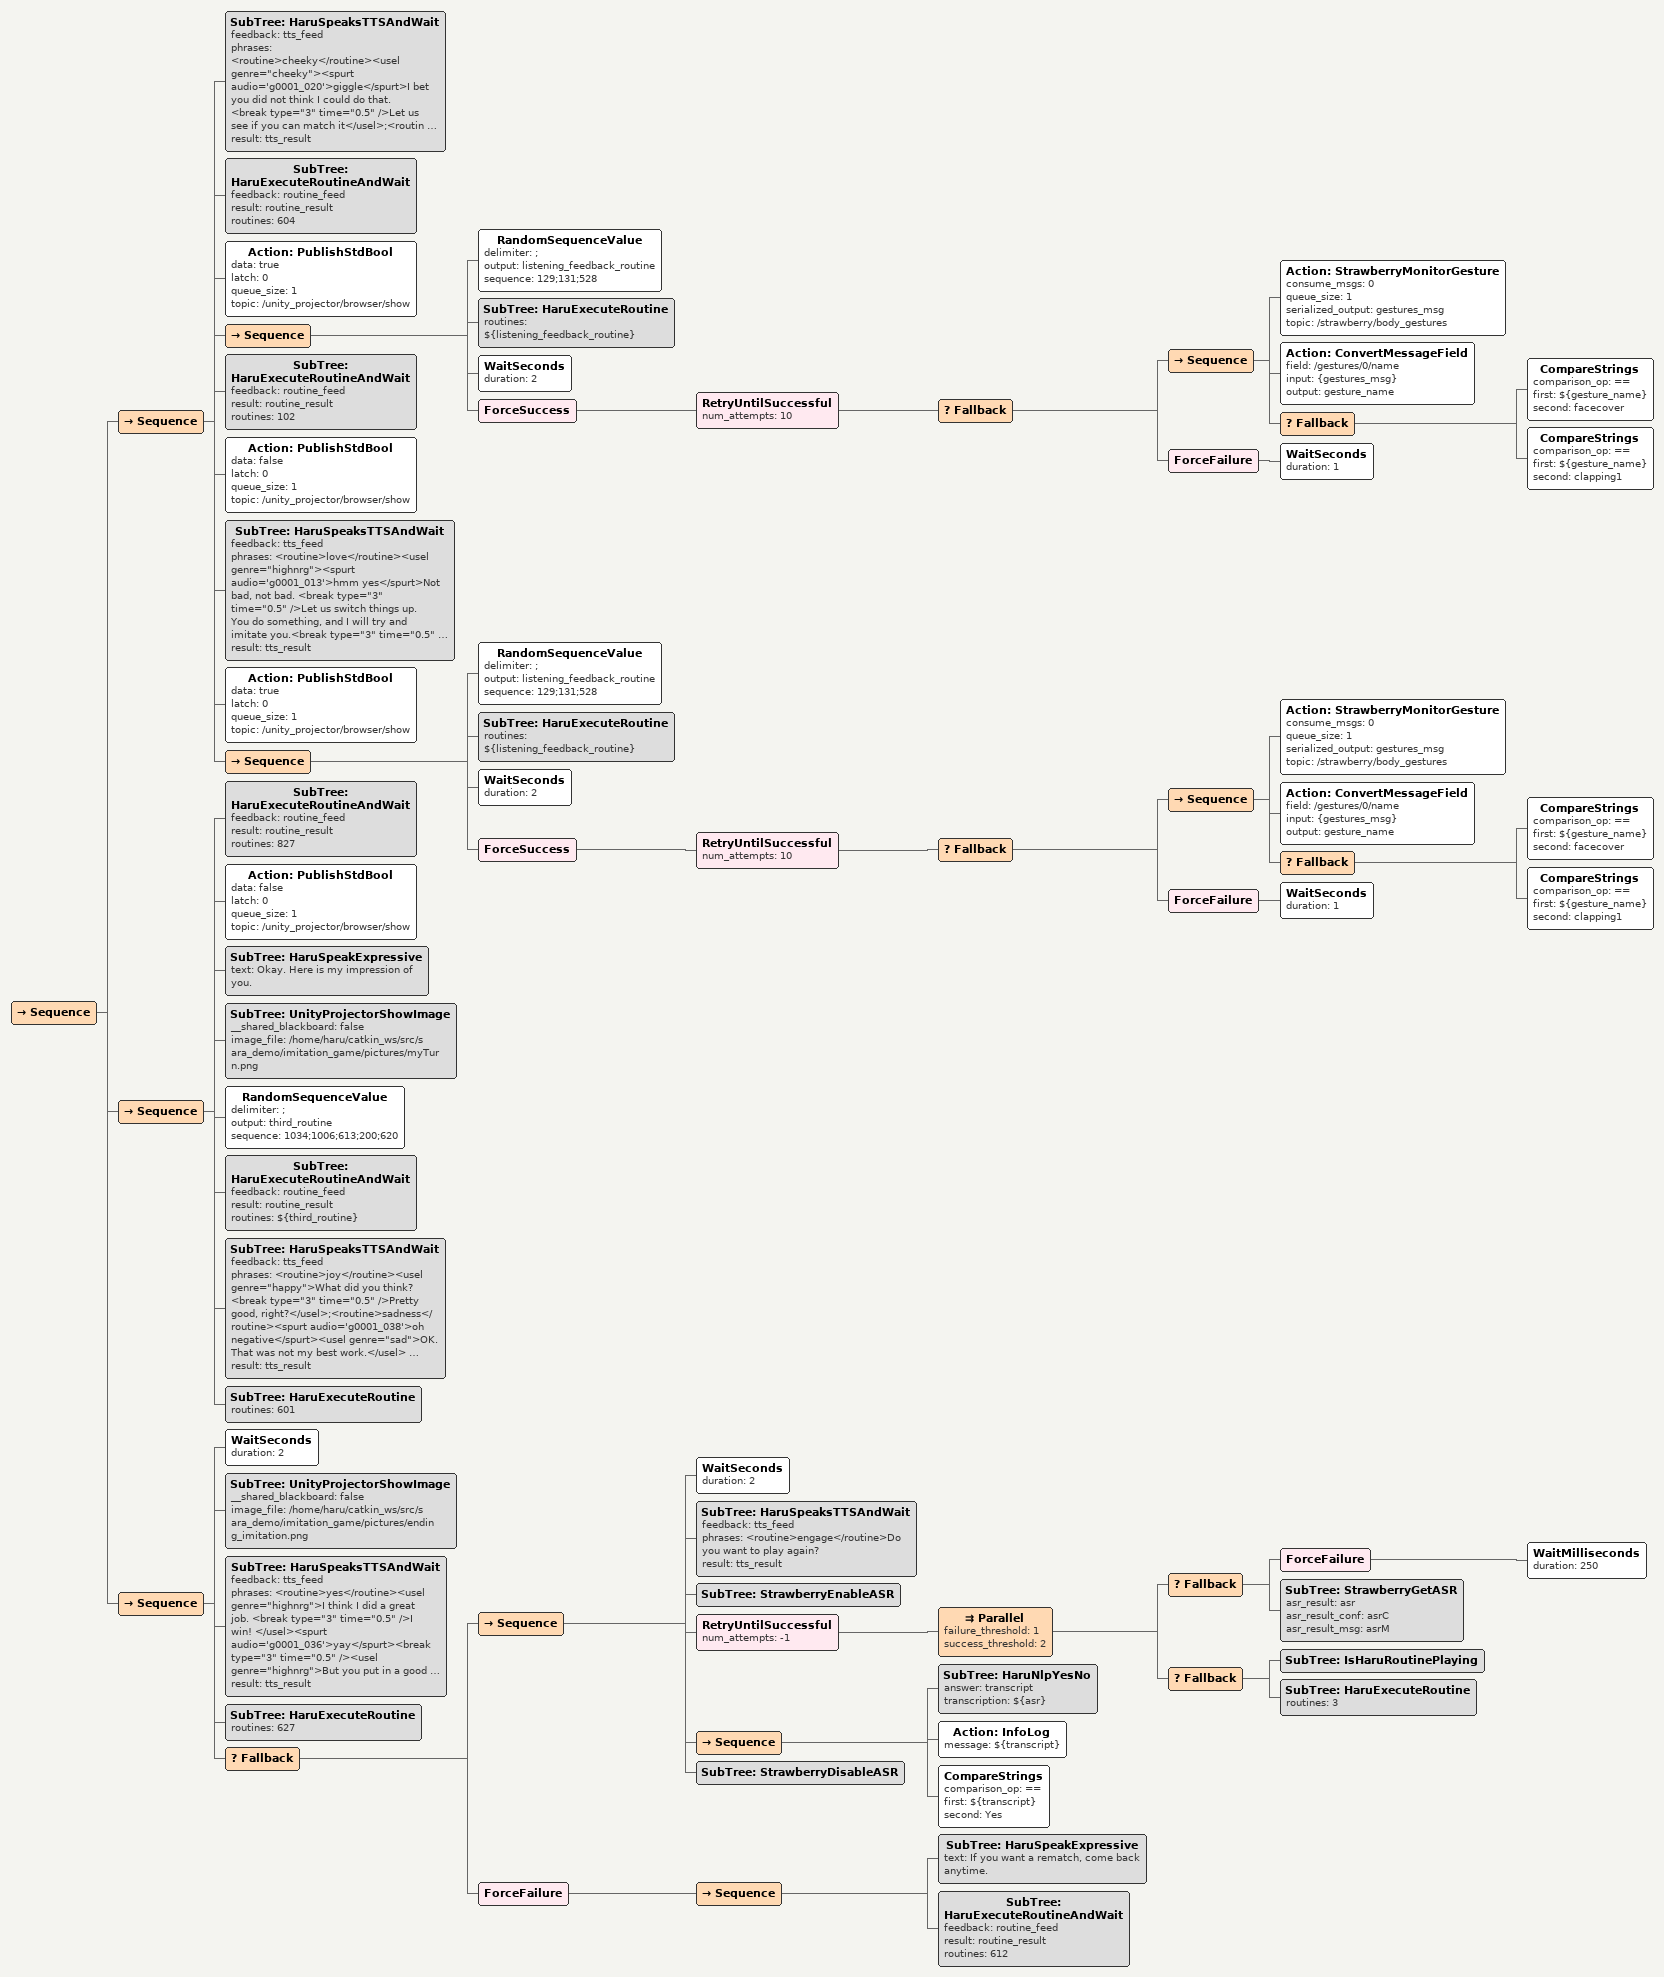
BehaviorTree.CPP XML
<Sequence>
                        <Sequence>
                            <SubTree ID="HaruSpeaksTTSAndWait" feedback="tts_feed" phrases="&lt;routine>cheeky&lt;/routine>&lt;usel genre=&quot;cheeky&quot;>&lt;spurt audio='g0001_020'>giggle&lt;/spurt>I bet you did not think I could do that. &lt;break type=&quot;3&quot; time=&quot;0.5&quot; />Let us see if you can match it&lt;/usel>;&lt;routine>cheeky&lt;/routine>&lt;usel genre=&quot;cheeky&quot;>You were not expecting that, were you? &lt;break type=&quot;3&quot; time=&quot;0.5&quot; />Your turn!&lt;/usel>;&lt;routine>cheeky&lt;/routine>&lt;voice emotion='happy'> Pretty impressive, right?&lt;break type=&quot;3&quot; time=&quot;0.5&quot; />Most robots can not do that!&lt;/voice>.&lt;break type=&quot;3&quot; time=&quot;0.5&quot; /> &lt;usel genre='question'>Can you?&lt;/usel>;&lt;routine>cheeky&lt;/routine>&lt;usel genre=&quot;cheeky&quot;>&lt;spurt audio='g0001_052'>gasp&lt;/spurt>Wow. &lt;break type=&quot;3&quot; time=&quot;0.5&quot; />Where did that come from?&lt;break type=&quot;3&quot; time=&quot;0.5&quot; /> I surprise myself sometimes. &lt;break type=&quot;3&quot; time=&quot;0.5&quot; />Can you do that?&lt;/usel>;&lt;routine>cheeky&lt;/routine>&lt;usel genre=&quot;highnrg&quot;>That took me a long time to learn, but my hard work paid off&lt;break type=&quot;3&quot; time=&quot;0.5&quot; />Now you try!&lt;/usel>" result="tts_result"/>
                            <SubTree ID="HaruExecuteRoutineAndWait" feedback="routine_feed" result="routine_result" routines="604"/>
                            <Action ID="PublishStdBool" data="true" latch="0" queue_size="1" topic="/unity_projector/browser/show"/>
                            <Sequence>
                                <RandomSequenceValue delimiter=";" output="listening_feedback_routine" sequence="129;131;528"/>
                                <SubTree ID="HaruExecuteRoutine" routines="${listening_feedback_routine}"/>
                                <WaitSeconds duration="2"/>
                                <ForceSuccess>
                                    <RetryUntilSuccessful num_attempts="10">
                                        <Fallback>
                                            <Sequence>
                                                <Action ID="StrawberryMonitorGesture" consume_msgs="0" queue_size="1" serialized_output="gestures_msg" topic="/strawberry/body_gestures"/>
                                                <Action ID="ConvertMessageField" field="/gestures/0/name" input="{gestures_msg}" output="gesture_name"/>
                                                <Fallback>
                                                    <CompareStrings comparison_op="==" first="${gesture_name}" second="facecover"/>
                                                    <CompareStrings comparison_op="==" first="${gesture_name}" second="clapping1"/>
                                                </Fallback>
                                            </Sequence>
                                            <ForceFailure>
                                                <WaitSeconds duration="1"/>
                                            </ForceFailure>
                                        </Fallback>
                                    </RetryUntilSuccessful>
                                </ForceSuccess>
                            </Sequence>
                            <SubTree ID="HaruExecuteRoutineAndWait" feedback="routine_feed" result="routine_result" routines="102"/>
                            <Action ID="PublishStdBool" data="false" latch="0" queue_size="1" topic="/unity_projector/browser/show"/>
                            <SubTree ID="HaruSpeaksTTSAndWait" feedback="tts_feed" phrases="&lt;routine>love&lt;/routine>&lt;usel genre=&quot;highnrg&quot;>&lt;spurt audio='g0001_013'>hmm yes&lt;/spurt>Not bad, not bad. &lt;break type=&quot;3&quot; time=&quot;0.5&quot; />Let us switch things up. You do something, and I will try and imitate you.&lt;break type=&quot;3&quot; time=&quot;0.5&quot; /> Ready? &lt;break type=&quot;3&quot; time=&quot;0.5&quot; />Go!
&lt;/usel>" result="tts_result"/>
                            <Action ID="PublishStdBool" data="true" latch="0" queue_size="1" topic="/unity_projector/browser/show"/>
                            <Sequence>
                                <RandomSequenceValue delimiter=";" output="listening_feedback_routine" sequence="129;131;528"/>
                                <SubTree ID="HaruExecuteRoutine" routines="${listening_feedback_routine}"/>
                                <WaitSeconds duration="2"/>
                                <ForceSuccess>
                                    <RetryUntilSuccessful num_attempts="10">
                                        <Fallback>
                                            <Sequence>
                                                <Action ID="StrawberryMonitorGesture" consume_msgs="0" queue_size="1" serialized_output="gestures_msg" topic="/strawberry/body_gestures"/>
                                                <Action ID="ConvertMessageField" field="/gestures/0/name" input="{gestures_msg}" output="gesture_name"/>
                                                <Fallback>
                                                    <CompareStrings comparison_op="==" first="${gesture_name}" second="facecover"/>
                                                    <CompareStrings comparison_op="==" first="${gesture_name}" second="clapping1"/>
                                                </Fallback>
                                            </Sequence>
                                            <ForceFailure>
                                                <WaitSeconds duration="1"/>
                                            </ForceFailure>
                                        </Fallback>
                                    </RetryUntilSuccessful>
                                </ForceSuccess>
                            </Sequence>
                        </Sequence>
                        <Sequence>
                            <SubTree ID="HaruExecuteRoutineAndWait" feedback="routine_feed" result="routine_result" routines="827"/>
                            <Action ID="PublishStdBool" data="false" latch="0" queue_size="1" topic="/unity_projector/browser/show"/>
                            <SubTree ID="HaruSpeakExpressive" text="Okay. Here is my impression of you. "/>
                            <SubTree ID="UnityProjectorShowImage" __shared_blackboard="false" image_file="/home/haru/catkin_ws/src/sara_demo/imitation_game/pictures/myTurn.png"/>
                            <RandomSequenceValue delimiter=";" output="third_routine" sequence="1034;1006;613;200;620"/>
                            <SubTree ID="HaruExecuteRoutineAndWait" feedback="routine_feed" result="routine_result" routines="${third_routine}"/>
                            <SubTree ID="HaruSpeaksTTSAndWait" feedback="tts_feed" phrases="&lt;routine>joy&lt;/routine>&lt;usel genre=&quot;happy&quot;>What did you think? &lt;break type=&quot;3&quot; time=&quot;0.5&quot; />Pretty good, right?&lt;/usel>;&lt;routine>sadness&lt;/routine>&lt;spurt audio='g0001_038'>oh negative&lt;/spurt>&lt;usel genre=&quot;sad&quot;>OK. That was not my best work.&lt;/usel> &lt;break type=&quot;3&quot; time=&quot;0.5&quot; />&lt;usel genre=&quot;cheeky&quot;>But you were not really being fair!&lt;/usel>
;&lt;routine>joy&lt;/routine>&lt;usel genre=&quot;highnrg&quot;>Nailed it! &lt;/usel> &lt;break type=&quot;3&quot; time=&quot;0.5&quot; />&lt;usel genre=&quot;whiny&quot;>But now I am dizzy.&lt;/usel> &lt;break type=&quot;3&quot; time=&quot;0.5&quot; />&lt;usel genre=&quot;serious&quot;>Anyway...&lt;/usel>;&lt;routine>joy&lt;/routine>&lt;usel genre=&quot;highnrg&quot;>That’s you. &lt;break type=&quot;3&quot; time=&quot;0.5&quot; />That’s what you look like to me.&lt;/usel>;&lt;routine>amused&lt;/routine>&lt;usel genre=&quot;highnrg&quot;>You should see your face.!&lt;/usel>&lt;spurt audio='g0001_050'>ha ha (sarcastic)&lt;/spurt>&lt;break type=&quot;3&quot; time=&quot;0.5&quot; /> &lt;usel genre=&quot;cheeky&quot;>You are stunned at how well I captured your essence.&lt;/usel>" result="tts_result"/>
                            <SubTree ID="HaruExecuteRoutine" routines="601"/>
                        </Sequence>
                        <Sequence>
                            <WaitSeconds duration="2"/>
                            <SubTree ID="UnityProjectorShowImage" __shared_blackboard="false" image_file="/home/haru/catkin_ws/src/sara_demo/imitation_game/pictures/ending_imitation.png"/>
                            <SubTree ID="HaruSpeaksTTSAndWait" feedback="tts_feed" phrases="&lt;routine>yes&lt;/routine>&lt;usel genre=&quot;highnrg&quot;>I think I did a great job. &lt;break type=&quot;3&quot; time=&quot;0.5&quot; />I win! &lt;/usel>&lt;spurt audio='g0001_036'>yay&lt;/spurt>&lt;break type=&quot;3&quot; time=&quot;0.5&quot; />&lt;usel genre=&quot;highnrg&quot;>But you put in a good effort.&lt;/usel> &lt;break type=&quot;3&quot; time=&quot;0.5&quot; />" result="tts_result"/>
                            <SubTree ID="HaruExecuteRoutine" routines="627"/>
                            <Fallback>
                                <Sequence>
                                    <WaitSeconds duration="2"/>
                                    <SubTree ID="HaruSpeaksTTSAndWait" feedback="tts_feed" phrases="&lt;routine>engage&lt;/routine>Do you want to play again?" result="tts_result"/>
                                    <SubTree ID="StrawberryEnableASR"/>
                                    <RetryUntilSuccessful num_attempts="-1">
                                        <Parallel failure_threshold="1" success_threshold="2">
                                            <Fallback>
                                                <ForceFailure>
                                                    <WaitMilliseconds duration="250"/>
                                                </ForceFailure>
                                                <SubTree ID="StrawberryGetASR" asr_result="asr" asr_result_conf="asrC" asr_result_msg="asrM"/>
                                            </Fallback>
                                            <Fallback>
                                                <SubTree ID="IsHaruRoutinePlaying"/>
                                                <SubTree ID="HaruExecuteRoutine" routines="3"/>
                                            </Fallback>
                                        </Parallel>
                                    </RetryUntilSuccessful>
                                    <Sequence>
                                        <SubTree ID="HaruNlpYesNo" answer="transcript" transcription="${asr}"/>
                                        <Action ID="InfoLog" message="${transcript}"/>
                                        <CompareStrings comparison_op="==" first="${transcript}" second="Yes"/>
                                    </Sequence>
                                    <SubTree ID="StrawberryDisableASR"/>
                                </Sequence>
                                <ForceFailure>
                                    <Sequence>
                                        <SubTree ID="HaruSpeakExpressive" text="If you want a rematch, come back anytime."/>
                                        <SubTree ID="HaruExecuteRoutineAndWait" feedback="routine_feed" result="routine_result" routines="612"/>
                                    </Sequence>
                                </ForceFailure>
                            </Fallback>
                        </Sequence>
                    </Sequence>
